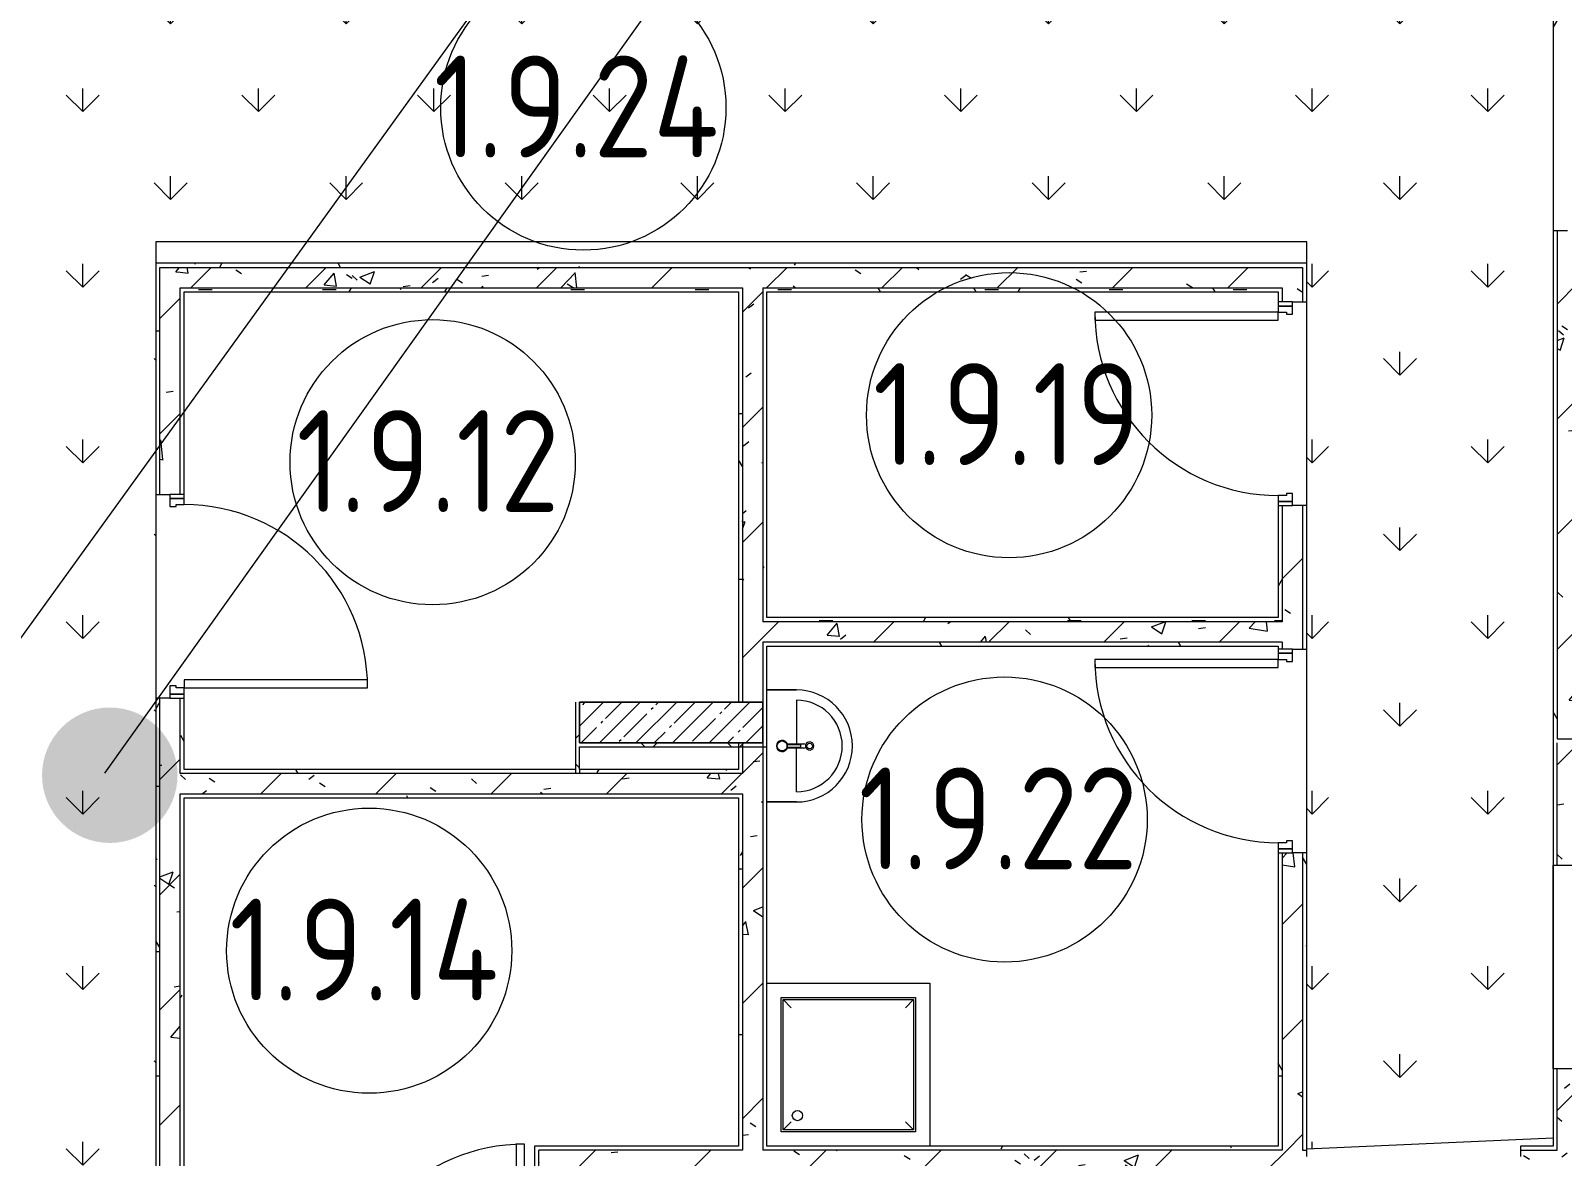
# Model space of a CAD drawing. Header units: millimetres. Extents: x -500089 to 1469082, y -290736 to 166440.
# Drawn here: x 1214459 to 1221979, y -66650 to -61123 of the extents above; entities that cross this region are included whole.
import ezdxf

# ---------------------------------------------------------------- set-up
doc = ezdxf.new("R2010")
doc.units = ezdxf.units.MM
for name, color, linetype, lineweight in [('Двери', 7, 'Continuous', 0), ('Марки помещений', 7, 'Continuous', 0), ('Несущие колонны', 7, 'Continuous', 0), ('Сантехника', 7, 'Continuous', 0), ('Стены наружные', 7, 'Continuous', 0), ('Стены несущие', 7, 'Continuous', 0), ('Стены отделка', 7, 'Continuous', 0), ('Стены штриховка', 7, 'Continuous', 0), ('экспертиза ДУ', 1, 'Continuous', 0), ('экспертиза ДУ пояснения', 6, 'Continuous', 0), ('экспертиза условные обозначения', 1, 'Continuous', 0)]:
    doc.layers.add(name, color=color, linetype=linetype, lineweight=lineweight)
doc.styles.add('GOST Common_1', font='', dxfattribs={"width": 0.9, "height": 700})
doc.styles.get('GOST Common_1').set_extended_font_data('GOST Common')
pattern_1 = [(0, (1111853.59, -73570.49), (812.8, 203.2), [67.056, -542.544, 67.056, -542.544, -3251.2]), (0, (1111853.59, -73570.49), (812.8, 203.2), [-1219.2, 67.056, -1152.144, 67.056, -542.544, -1422.4]), (0, (1111853.59, -73570.49), (812.8, 203.2), [-3048, 67.056, -339.344, 67.056, -948.944]), (120, (1112158.39, -73468.89), (-582.37636, 602.30545), [67.056, -542.544, 67.056, -542.544, -3251.2]), (120, (1112158.39, -73468.89), (-582.37636, 602.30545), [-1219.2, 67.056, -1152.144, 67.056, -542.544, -1422.4]), (120, (1112158.39, -73468.89), (-582.37636, 602.30545), [-3048, 67.056, -339.344, 67.056, -948.944]), (240, (1112259.99, -73062.49), (-230.42364, -805.50545), [67.056, -542.544, 67.056, -542.544, -3251.2]), (240, (1112259.99, -73062.49), (-230.42364, -805.50545), [-1219.2, 67.056, -1152.144, 67.056, -542.544, -1422.4]), (240, (1112259.99, -73062.49), (-230.42364, -805.50545), [-3048, 67.056, -339.344, 67.056, -948.944])]
pattern_2 = [(45, (1111853.6, -73570.5), (-282.8427, 282.8427), [])]
pattern_3 = [(50, (1111853.6, -73570.5), (728.7365, -63.7558), [76.2, -838.2]), (355, (1111853.6, -73570.5), (-140.9716, 764.2276), [60.96, -670.56]), (100.451, (1111914.3, -73575.8), (587.77, 700.4668), [64.76, -712.36]), (46.184, (1111853.6, -73367.3), (1084.316, -168.171), [114.3, -1257.3]), (96.636, (1111943.9, -73381.3), (949.61, 989.71), [97.14, -1068.54]), (351.184, (1111853.6, -73367.3), (949.62, 989.701), [91.44, -1005.84]), (21, (1111955.2, -73418.1), (606.458, -409.0606), [76.2, -838.2]), (326, (1111955.2, -73418.1), (247.2083, 736.753), [60.96, -670.56]), (71.451, (1112005.7, -73452.2), (853.6683, 327.6855), [64.76, -712.36]), (37.5, (1111853.59, -73570.5), (12.3547, 338.2201), [33.528, -628.904, 33.528, -647.192, -673.1]), (37.5, (1111853.59, -73570.5), (12.3547, 338.2201), [-1343.152, 33.528, -639.572]), (7.5, (1111853.6, -73570.5), (267.2789, 400.7221), [33.528, -354.584, 33.528, -613.664, -256.54]), (7.5, (1111853.6, -73570.5), (267.2789, 400.7221), [-1035.304, 33.528, -223.012]), (327.5, (1111627.02, -73570.5), (542.3633, -22.91534), [33.528, -220.472, 33.528, -758.952, -1051.56]), (327.5, (1111627.02, -73570.5), (542.3633, -22.91534), [-1046.48, 33.528, -1018.032]), (317.5, (1111525.4, -73570.5), (592.517, 101.7071), [33.528, -296.672, 33.528, -492.76, -746.76]), (317.5, (1111525.4, -73570.5), (592.517, 101.7071), [-856.488, 33.528, -713.232])]
pattern_4 = [(45, (1111853.6, -73570.5), (-212.132, 212.132), []), (135, (1111853.6, -73570.5), (-212.132, -212.132), [])]

# ---------------------------------------------------------------- blocks, each defined once
blk = doc.blocks.new('ADSK_КолоннаЖБ_Прямоугольная - 200x900 мм-V328-З Этаж 01')
at = {"layer": 'Несущие колонны', "lineweight": 18}
for p, q in [((-450, 100), (450, 100)), ((-450, -100), (-450, 100)), ((450, 100), (450, -100)), ((450, -100), (-450, -100))]:
    blk.add_line(p, q, dxfattribs=at)
blk = doc.blocks.new('ASVP_ДверьДеревянная_1 полотно - Входная_внутр_ 900х2000h_полотно_ Г Л _850 в чистоте_-4213426-З Этаж 01')
at = {"layer": 'Двери', "lineweight": 18}
for p, q in [((450, 970), (410, 970)), ((410, 970), (410, 70)), ((450, 70), (450, 970)), ((-480, 70), (-500, 70)), ((-500, 70), (-500, 0)), ((-500, 0), (-480, 0)), ((-450, 70), (-480, 70)), ((-480, 70), (-480, 0)), ((-480, 0), (-480, 70)), ((-480, 0), (-440, 0)), ((-450, 30), (-450, 70)), ((-440, 30), (-450, 30)), ((-440, 0), (-440, 30)), ((410, 70), (450, 70)), ((450, 30), (440, 30)), ((440, 30), (440, 0)), ((440, 0), (480, 0)), ((480, 70), (450, 70)), ((450, 70), (450, 30)), ((480, 0), (480, 70)), ((500, 70), (480, 70)), ((480, 70), (480, 0)), ((480, 0), (500, 0)), ((500, 0), (500, 70))]:
    blk.add_line(p, q, dxfattribs=at)
at = {"layer": 'Двери'}
blk.add_arc((450, 70), 900, 90, 180, dxfattribs=at)
blk = doc.blocks.new('ASVP_2D_Раковина - Раковина 550х420-3413900-З Этаж 01')
at = {"layer": 'Сантехника'}
for p, q in [((-119.1, 170.6), (-119.1, 251.9)), ((-115.1, 236), (-115.1, 169.6)), ((-103.1, 236), (-115.1, 236)), ((-103.1, 169.6), (-103.1, 236)), ((-99.1, 251.9), (-99.1, 170.6)), ((-384.1, 215), (-384.1, 70)), ((-384.1, 70), (-384.1, 215)), ((-334.1, 215), (-119.1, 215)), ((115.9, 215), (-99.1, 215)), ((165.9, 70), (165.9, 215)), ((165.9, 215), (165.9, 70))]:
    blk.add_line(p, q, dxfattribs=at)
for centre, radius in [((-109.1, 280), 13.3), ((-109.1, 145), 24.5)]:
    blk.add_circle(centre, radius, dxfattribs=at)
for centre, radius, start, end in [((-109.1, 215), 275, 360, 180), ((-109.1, 215), 275, 360, 180), ((-109.1, 215), 225, 0, 180), ((-109.1, 280), 20, 284.14377, 255.85623), ((-109.1, 251.9), 10, 0, 180), ((-109.1, 145), 27.5, 102.60426, 77.39774), ((-109.1, 145), 25.3, 76.29328, 103.7089)]:
    blk.add_arc(centre, radius, start, end, dxfattribs=at)
blk = doc.blocks.new('ASVP_2D_Душевой поддон_Трап - Душевой поддон 800х800-2509739-З Этаж 01')
at = {"layer": 'Сантехника'}
for p, q in [((0, 800), (800, 800)), ((800, 800), (800, 0)), ((70, 730), (730, 730)), ((70, 70), (70, 730)), ((120, 680), (80, 720)), ((80, 720), (720, 720)), ((80, 80), (80, 720)), ((720, 720), (680, 680)), ((720, 720), (720, 80)), ((730, 730), (730, 70)), ((120, 120), (80, 80)), ((720, 80), (80, 80)), ((680, 120), (720, 80)), ((730, 70), (70, 70))]:
    blk.add_line(p, q, dxfattribs=at)
blk.add_circle((150, 150), 25, dxfattribs=at)
blk = doc.blocks.new('ASVP_Марка_Помещение_ОдноЗначение - Номер-684784-З Этаж 01')
at = {"layer": 'Марки помещений'}
blk.add_circle((0, 0), 3.5, dxfattribs=at)

msp = doc.modelspace()

# ---------------------------------------------------------------- hatches: boundary and pattern name
at = {"layer": 'Несущие колонны'}
h = msp.add_hatch(dxfattribs=at)
h.set_pattern_fill('FP_35', color=256, style=0, pattern_type=2)
h.set_pattern_definition([(45, (1111853.59, -73570.49), (-89.80256, 89.80256), []), (45, (1111943.39, -73570.49), (-89.80256, 89.80256), [158.75, -31.75, 13.411, -18.339])])
h.paths.add_polyline_path([(1217933.586, -64620.488), (1218053.586, -64620.488), (1218053.586, -64420.488), (1217153.586, -64420.488), (1217153.586, -64620.488)], flags=0)
at = {"layer": 'Стены штриховка'}
h = msp.add_hatch(dxfattribs=at)
h.set_pattern_fill('FP_174', color=256, style=0, pattern_type=2)
h.set_pattern_definition(pattern_1)
h.paths.add_polyline_path([(1221953.586, -64600.488), (1221953.586, -62105.488), (1221933.586, -62105.488), (1221933.586, -64600.488), (1221952.549, -64600.488)], flags=0)
h.paths.add_polyline_path([(1221953.586, -61105.488), (1221953.586, -61035.488), (1221933.586, -61035.488), (1221933.586, -61105.488)], flags=0)
h.paths.add_polyline_path([(1221953.586, -60935.488), (1221953.586, -59895.488), (1221933.586, -59895.488), (1221933.586, -60935.488)], flags=0)
h.paths.add_polyline_path([(1221933.586, -59795.488), (1221953.586, -59795.488), (1221953.586, -59545.488), (1221933.586, -59545.488), (1221933.586, -59775.488)], flags=0)
h.paths.add_polyline_path([(1221947.175, -59445.488), (1221953.586, -59445.488), (1221953.586, -58030.488), (1221933.586, -58030.488), (1221933.586, -59445.488)], flags=0)
h = msp.add_hatch(dxfattribs=at)
h.set_pattern_fill('FP_201', color=256, style=0, pattern_type=2)
h.set_pattern_definition(pattern_2)
h.paths.add_polyline_path([(1222053.586, -64600.488), (1222053.586, -62105.488), (1221953.586, -62105.488), (1221953.586, -64600.488), (1221971.186, -64600.488)], flags=0)
h.paths.add_polyline_path([(1222053.586, -61105.488), (1222053.586, -58030.488), (1221953.586, -58030.488), (1221953.586, -61105.488), (1222016.58, -61105.488)], flags=0)
h = msp.add_hatch(dxfattribs=at)
h.set_pattern_fill('FP_31', color=256, style=0, pattern_type=2)
h.set_pattern_definition(pattern_3)
h.paths.add_polyline_path([(1222053.586, -64600.488), (1222053.586, -62105.488), (1221953.586, -62105.488), (1221953.586, -64600.488), (1221971.186, -64600.488)], flags=0)
h.paths.add_polyline_path([(1222053.586, -61105.488), (1222053.586, -58030.488), (1221953.586, -58030.488), (1221953.586, -61105.488), (1222016.58, -61105.488)], flags=0)
h = msp.add_hatch(dxfattribs=at)
h.set_pattern_fill('FP_174', color=256, style=0, pattern_type=2)
h.set_pattern_definition(pattern_1)
h.paths.add_polyline_path([(1215073.585, -67630.488), (1215093.585, -67630.488), (1215093.585, -64400.488), (1215073.585, -64400.488), (1215073.585, -67610.488)], flags=0)
h.paths.add_polyline_path([(1215093.585, -63400.488), (1215093.585, -62265.488), (1215073.585, -62265.488), (1215073.585, -63400.488)], flags=0)
h = msp.add_hatch(dxfattribs=at)
h.set_pattern_fill('FP_174', color=256, style=0, pattern_type=2)
h.set_pattern_definition(pattern_1)
h.paths.add_polyline_path([(1220723.586, -62285.488), (1220723.586, -62265.488), (1215093.585, -62265.488), (1215093.585, -62285.488), (1220703.586, -62285.488)], flags=0)
h = msp.add_hatch(dxfattribs=at)
h.set_pattern_fill('FP_201', color=256, style=0, pattern_type=2)
h.set_pattern_definition(pattern_2)
h.paths.add_polyline_path([(1215192.822, -67610.488), (1215193.585, -67610.488), (1215193.585, -64400.488), (1215093.585, -64400.488), (1215093.585, -67610.488)], flags=0)
h.paths.add_polyline_path([(1215093.585, -63400.488), (1215193.585, -63400.488), (1215193.585, -62285.488), (1215093.585, -62285.488), (1215093.585, -63054.816)], flags=0)
h = msp.add_hatch(dxfattribs=at)
h.set_pattern_fill('FP_31', color=256, style=0, pattern_type=2)
h.set_pattern_definition(pattern_3)
h.paths.add_polyline_path([(1215192.822, -67610.488), (1215193.585, -67610.488), (1215193.585, -64400.488), (1215093.585, -64400.488), (1215093.585, -67610.488)], flags=0)
h.paths.add_polyline_path([(1215093.585, -63400.488), (1215193.585, -63400.488), (1215193.585, -62285.488), (1215093.585, -62285.488), (1215093.585, -63054.816)], flags=0)
h = msp.add_hatch(dxfattribs=at)
h.set_pattern_fill('FP_201', color=256, style=0, pattern_type=2)
h.set_pattern_definition(pattern_2)
h.paths.add_polyline_path([(1216288.879, -62385.488), (1220703.586, -62384.697), (1220703.586, -62285.488), (1215193.585, -62285.488), (1215193.585, -62385.488), (1215581.43, -62385.488)], flags=0)
h = msp.add_hatch(dxfattribs=at)
h.set_pattern_fill('FP_31', color=256, style=0, pattern_type=2)
h.set_pattern_definition(pattern_3)
h.paths.add_polyline_path([(1216288.879, -62385.488), (1220703.586, -62384.697), (1220703.586, -62285.488), (1215193.585, -62285.488), (1215193.585, -62385.488), (1215581.43, -62385.488)], flags=0)
h = msp.add_hatch(dxfattribs=at)
h.set_pattern_fill('FP_174', color=256, style=0, pattern_type=2)
h.set_pattern_definition(pattern_1)
h.paths.add_polyline_path([(1220723.586, -66600.488), (1220723.586, -65160.488), (1220703.586, -65160.488), (1220703.586, -66600.488)], flags=0)
h.paths.add_polyline_path([(1220723.586, -64160.488), (1220723.586, -63455.488), (1220703.586, -63455.488), (1220703.586, -64160.488)], flags=0)
h.paths.add_polyline_path([(1220723.586, -62455.488), (1220723.586, -62285.488), (1220703.586, -62285.488), (1220703.586, -62455.488)], flags=0)
h = msp.add_hatch(dxfattribs=at)
h.set_pattern_fill('FP_174', color=256, style=0, pattern_type=2)
h.set_pattern_definition(pattern_1)
h.paths.add_polyline_path([(1215213.585, -67510.488), (1215213.585, -64870.488), (1215193.585, -64870.488), (1215193.585, -67510.488)], flags=0)
h.paths.add_polyline_path([(1215213.585, -64770.488), (1215213.585, -64400.488), (1215193.585, -64400.488), (1215193.585, -64770.488)], flags=0)
h.paths.add_polyline_path([(1215213.585, -63400.488), (1215213.585, -62385.488), (1215193.585, -62385.488), (1215193.585, -63400.488)], flags=0)
h = msp.add_hatch(dxfattribs=at)
h.set_pattern_fill('FP_174', color=256, style=0, pattern_type=2)
h.set_pattern_definition(pattern_1)
h.paths.add_polyline_path([(1217933.586, -62405.488), (1217953.586, -62405.488), (1217952.351, -62385.488), (1215213.585, -62385.488), (1215213.585, -62405.488), (1216842.38, -62405.488)], flags=0)
h.paths.add_polyline_path([(1220583.586, -62405.488), (1220603.586, -62405.488), (1220603.586, -62385.488), (1218053.586, -62385.488), (1218053.586, -62405.488), (1219066.31, -62405.488)], flags=0)
h = msp.add_hatch(dxfattribs=at)
h.set_pattern_fill('FP_174', color=256, style=0, pattern_type=2)
h.set_pattern_definition(pattern_1)
h.paths.add_polyline_path([(1217953.586, -66600.488), (1217953.586, -64870.488), (1217933.586, -64870.488), (1217933.586, -66600.488)], flags=0)
h.paths.add_polyline_path([(1217933.586, -64770.488), (1217953.586, -64770.488), (1217953.586, -64640.488), (1217933.586, -64640.488), (1217933.586, -64750.488)], flags=0)
h.paths.add_polyline_path([(1217933.586, -64420.488), (1217953.586, -64420.488), (1217953.586, -62405.488), (1217933.586, -62405.488), (1217933.586, -64201.68)], flags=0)
h = msp.add_hatch(dxfattribs=at)
h.set_pattern_fill('FP_201', color=256, style=0, pattern_type=2)
h.set_pattern_definition(pattern_2)
h.paths.add_polyline_path([(1217953.586, -66620.488), (1218053.586, -66620.488), (1218053.586, -64620.488), (1218040.252, -64640.488), (1217953.586, -64640.488), (1217953.586, -66600.488)], flags=0)
h.paths.add_polyline_path([(1218053.586, -64420.488), (1218053.586, -62385.488), (1217953.586, -62385.488), (1217954.336, -64420.488)], flags=0)
h = msp.add_hatch(dxfattribs=at)
h.set_pattern_fill('FP_31', color=256, style=0, pattern_type=2)
h.set_pattern_definition(pattern_3)
h.paths.add_polyline_path([(1217953.586, -66620.488), (1218053.586, -66620.488), (1218053.586, -64620.488), (1218040.252, -64640.488), (1217953.586, -64640.488), (1217953.586, -66600.488)], flags=0)
h.paths.add_polyline_path([(1218053.586, -64420.488), (1218053.586, -62385.488), (1217953.586, -62385.488), (1217954.336, -64420.488)], flags=0)
h = msp.add_hatch(dxfattribs=at)
h.set_pattern_fill('FP_174', color=256, style=0, pattern_type=2)
h.set_pattern_definition(pattern_1)
h.paths.add_polyline_path([(1218073.586, -66600.488), (1218073.586, -64125.488), (1218053.586, -64125.488), (1218053.586, -66600.488)], flags=0)
h.paths.add_polyline_path([(1218053.586, -64025.488), (1218073.586, -64025.488), (1218073.586, -62405.488), (1218053.586, -62405.488), (1218053.586, -64005.488)], flags=0)
h = msp.add_hatch(dxfattribs=at)
h.set_pattern_fill('FP_174', color=256, style=0, pattern_type=2)
h.set_pattern_definition(pattern_1)
h.paths.add_polyline_path([(1220583.586, -66600.488), (1220603.586, -66600.488), (1220603.586, -65160.488), (1220583.586, -65160.488), (1220583.586, -65640.425)], flags=0)
h.paths.add_polyline_path([(1220603.586, -64160.488), (1220603.586, -64125.488), (1220583.586, -64125.488), (1220583.586, -64160.488)], flags=0)
h.paths.add_polyline_path([(1220603.586, -64025.488), (1220603.586, -63455.488), (1220583.586, -63455.488), (1220583.586, -64025.488)], flags=0)
h.paths.add_polyline_path([(1220583.586, -62455.488), (1220603.586, -62455.488), (1220603.586, -62405.488), (1220583.586, -62405.488)], flags=0)
h = msp.add_hatch(dxfattribs=at)
h.set_pattern_fill('FP_201', color=256, style=0, pattern_type=2)
h.set_pattern_definition(pattern_2)
h.paths.add_polyline_path([(1220603.586, -66620.488), (1220703.586, -66620.488), (1220703.586, -65160.488), (1220603.586, -65160.488), (1220603.586, -66600.488)], flags=0)
h.paths.add_polyline_path([(1220703.586, -64160.488), (1220703.586, -63455.488), (1220603.586, -63455.488), (1220603.586, -64160.488), (1220653.586, -64160.488)], flags=0)
h.paths.add_polyline_path([(1220653.586, -62455.488), (1220703.586, -62455.488), (1220703.586, -62385.488), (1220603.586, -62385.488), (1220603.586, -62455.488)], flags=0)
h = msp.add_hatch(dxfattribs=at)
h.set_pattern_fill('FP_31', color=256, style=0, pattern_type=2)
h.set_pattern_definition(pattern_3)
h.paths.add_polyline_path([(1220603.586, -66620.488), (1220703.586, -66620.488), (1220703.586, -65160.488), (1220603.586, -65160.488), (1220603.586, -66600.488)], flags=0)
h.paths.add_polyline_path([(1220703.586, -64160.488), (1220703.586, -63455.488), (1220603.586, -63455.488), (1220603.586, -64160.488), (1220653.586, -64160.488)], flags=0)
h.paths.add_polyline_path([(1220653.586, -62455.488), (1220703.586, -62455.488), (1220703.586, -62385.488), (1220603.586, -62385.488), (1220603.586, -62455.488)], flags=0)
h = msp.add_hatch(dxfattribs=at)
h.set_pattern_fill('FP_201', color=256, style=0, pattern_type=2)
h.set_pattern_definition(pattern_2)
h.paths.add_polyline_path([(1219066.31, -64125.488), (1220603.586, -64125.488), (1220603.586, -64025.488), (1218053.586, -64025.488), (1218053.586, -64125.488), (1218073.586, -64125.488)], flags=0)
h = msp.add_hatch(dxfattribs=at)
h.set_pattern_fill('FP_31', color=256, style=0, pattern_type=2)
h.set_pattern_definition(pattern_3)
h.paths.add_polyline_path([(1219066.31, -64125.488), (1220603.586, -64125.488), (1220603.586, -64025.488), (1218053.586, -64025.488), (1218053.586, -64125.488), (1218073.586, -64125.488)], flags=0)
h = msp.add_hatch(dxfattribs=at)
h.set_pattern_fill('FP_174', color=256, style=0, pattern_type=2)
h.set_pattern_definition(pattern_1)
h.paths.add_polyline_path([(1219066.31, -64025.488), (1220583.586, -64025.488), (1220583.586, -64005.488), (1218073.586, -64005.488), (1218073.586, -64025.488)], flags=0)
h = msp.add_hatch(dxfattribs=at)
h.set_pattern_fill('FP_174', color=256, style=0, pattern_type=2)
h.set_pattern_definition(pattern_1)
h.paths.add_polyline_path([(1219066.31, -64145.488), (1220583.586, -64145.488), (1220583.586, -64125.488), (1218073.586, -64125.488), (1218073.586, -64145.488)], flags=0)
h = msp.add_hatch(dxfattribs=at)
h.set_pattern_fill('FP_202', color=256, style=0, pattern_type=2)
h.set_pattern_definition(pattern_4)
h.paths.add_polyline_path([(1217133.586, -64770.488), (1217153.586, -64770.488), (1217153.586, -64420.488), (1217133.586, -64420.488), (1217133.586, -64767.924)], flags=0)
h = msp.add_hatch(dxfattribs=at)
h.set_pattern_fill('FP_202', color=256, style=0, pattern_type=2)
h.set_pattern_definition(pattern_4)
h.paths.add_polyline_path([(1217954.336, -64640.488), (1218040.252, -64640.488), (1218053.586, -64620.488), (1217153.586, -64620.488), (1217153.586, -64640.488), (1217953.586, -64640.488)], flags=0)
h = msp.add_hatch(dxfattribs=at)
h.set_pattern_fill('FP_174', color=256, style=0, pattern_type=2)
h.set_pattern_definition(pattern_1)
h.paths.add_polyline_path([(1221953.586, -73750.488), (1221953.586, -71630.488), (1221933.586, -71630.488), (1221933.586, -73750.488), (1221944.657, -73750.488)], flags=0)
h.paths.add_polyline_path([(1221933.586, -71530.488), (1221953.586, -71530.488), (1221953.586, -69295.488), (1221933.586, -69295.488), (1221933.586, -71510.488)], flags=0)
h.paths.add_polyline_path([(1221953.586, -69195.488), (1221953.586, -69095.488), (1221933.586, -69175.488), (1221933.586, -69195.488)], flags=0)
h.paths.add_polyline_path([(1221933.586, -69095.488), (1221953.586, -69095.488), (1221953.586, -68570.488), (1221933.586, -68570.488)], flags=0)
h.paths.add_polyline_path([(1221953.586, -66820.488), (1221953.586, -66720.488), (1221933.586, -66720.488), (1221951.086, -66807.988)], flags=0)
h.paths.add_polyline_path([(1221933.586, -67420.488), (1221953.586, -67420.488), (1221953.586, -66820.488), (1221933.586, -66820.488), (1221933.586, -67079.17)], flags=0)
h.paths.add_polyline_path([(1221953.586, -66620.488), (1221953.586, -66220.488), (1221933.586, -66220.488), (1221933.586, -66620.488)], flags=0)
h.paths.add_polyline_path([(1221953.586, -65220.488), (1221952.549, -64600.488), (1221933.586, -64600.488), (1221933.586, -65220.488)], flags=0)
h = msp.add_hatch(dxfattribs=at)
h.set_pattern_fill('FP_201', color=256, style=0, pattern_type=2)
h.set_pattern_definition(pattern_2)
h.paths.add_polyline_path([(1222153.586, -73770.488), (1222153.586, -68570.488), (1221953.586, -68570.488), (1221953.586, -73770.488), (1222153.007, -73770.488)], flags=0)
h.paths.add_polyline_path([(1222063.586, -67420.488), (1222153.586, -67420.488), (1222153.586, -66220.488), (1221953.586, -66220.488), (1221953.586, -67420.488), (1222037.385, -67420.488)], flags=0)
h.paths.add_polyline_path([(1221953.586, -65220.488), (1222153.586, -65220.488), (1222153.586, -64620.488), (1221953.586, -64620.488), (1221953.586, -65028.749)], flags=0)
h = msp.add_hatch(dxfattribs=at)
h.set_pattern_fill('FP_31', color=256, style=0, pattern_type=2)
h.set_pattern_definition(pattern_3)
h.paths.add_polyline_path([(1222153.586, -73770.488), (1222153.586, -68570.488), (1221953.586, -68570.488), (1221953.586, -73770.488), (1222153.007, -73770.488)], flags=0)
h.paths.add_polyline_path([(1222063.586, -67420.488), (1222153.586, -67420.488), (1222153.586, -66220.488), (1221953.586, -66220.488), (1221953.586, -67420.488), (1222037.385, -67420.488)], flags=0)
h.paths.add_polyline_path([(1221953.586, -65220.488), (1222153.586, -65220.488), (1222153.586, -64620.488), (1221953.586, -64620.488), (1221953.586, -65028.749)], flags=0)
h = msp.add_hatch(dxfattribs=at)
h.set_pattern_fill('FP_201', color=256, style=0, pattern_type=2)
h.set_pattern_definition(pattern_2)
h.paths.add_polyline_path([(1217933.586, -64870.488), (1217953.586, -64870.488), (1217953.586, -64770.488), (1215193.585, -64770.488), (1215193.585, -64870.488), (1216842.38, -64870.488)], flags=0)
h = msp.add_hatch(dxfattribs=at)
h.set_pattern_fill('FP_31', color=256, style=0, pattern_type=2)
h.set_pattern_definition(pattern_3)
h.paths.add_polyline_path([(1217933.586, -64870.488), (1217953.586, -64870.488), (1217953.586, -64770.488), (1215193.585, -64770.488), (1215193.585, -64870.488), (1216842.38, -64870.488)], flags=0)
h = msp.add_hatch(dxfattribs=at)
h.set_pattern_fill('FP_174', color=256, style=0, pattern_type=2)
h.set_pattern_definition(pattern_1)
h.paths.add_polyline_path([(1217133.586, -64770.488), (1217133.586, -64750.488), (1215213.585, -64750.488), (1215213.585, -64770.488), (1216842.38, -64770.488)], flags=0)
h.paths.add_polyline_path([(1217933.586, -64770.488), (1217933.586, -64750.488), (1217153.586, -64750.488), (1217153.586, -64770.488)], flags=0)
h = msp.add_hatch(dxfattribs=at)
h.set_pattern_fill('FP_174', color=256, style=0, pattern_type=2)
h.set_pattern_definition(pattern_1)
h.paths.add_polyline_path([(1217933.586, -64890.488), (1217933.586, -64870.488), (1215213.585, -64870.488), (1215213.585, -64890.488), (1217153.586, -64890.488)], flags=0)
h = msp.add_hatch(dxfattribs=at)
h.set_pattern_fill('FP_174', color=256, style=0, pattern_type=2)
h.set_pattern_definition(pattern_1)
h.paths.add_polyline_path([(1216944.495, -69315.488), (1216953.586, -69315.488), (1216953.586, -67610.488), (1216933.586, -67610.488), (1216933.586, -69315.488)], flags=0)
h.paths.add_polyline_path([(1216953.586, -67510.488), (1216953.586, -66600.488), (1216933.586, -66600.488), (1216933.586, -67510.488)], flags=0)
h = msp.add_hatch(dxfattribs=at)
h.set_pattern_fill('FP_174', color=256, style=0, pattern_type=2)
h.set_pattern_definition(pattern_1)
h.paths.add_polyline_path([(1219703.586, -66620.488), (1219703.586, -66600.488), (1218053.586, -66600.488), (1218053.586, -66620.488), (1219603.586, -66620.488)], flags=0)
h.paths.add_polyline_path([(1217053.586, -66620.488), (1217953.586, -66620.488), (1217953.586, -66600.488), (1216953.586, -66600.488), (1216953.586, -66620.488)], flags=0)
h = msp.add_hatch(dxfattribs=at)
h.set_pattern_fill('FP_174', color=256, style=0, pattern_type=2)
h.set_pattern_definition(pattern_1)
h.paths.add_polyline_path([(1220723.586, -66620.488), (1220723.586, -66600.488), (1220703.586, -66600.488), (1220703.586, -66620.488)], flags=0)
h.paths.add_polyline_path([(1220583.586, -66620.488), (1220603.586, -66620.488), (1220603.586, -66600.488), (1219723.586, -66600.488), (1219723.586, -66620.488), (1220178.284, -66620.488)], flags=0)
h.paths.add_polyline_path([(1221773.586, -66620.488), (1221933.586, -66620.488), (1221933.586, -66600.488), (1221773.586, -66600.488)], flags=0)
h = msp.add_hatch(dxfattribs=at)
h.set_pattern_fill('FP_201', color=256, style=0, pattern_type=2)
h.set_pattern_definition(pattern_2)
h.paths.add_polyline_path([(1217051.701, -69295.488), (1217053.586, -69295.488), (1217053.586, -66620.488), (1216953.586, -66620.488), (1216953.586, -69295.488)], flags=0)
h = msp.add_hatch(dxfattribs=at)
h.set_pattern_fill('FP_31', color=256, style=0, pattern_type=2)
h.set_pattern_definition(pattern_3)
h.paths.add_polyline_path([(1217051.701, -69295.488), (1217053.586, -69295.488), (1217053.586, -66620.488), (1216953.586, -66620.488), (1216953.586, -69295.488)], flags=0)
h = msp.add_hatch(dxfattribs=at)
h.set_pattern_fill('FP_201', color=256, style=0, pattern_type=2)
h.set_pattern_definition(pattern_2)
h.paths.add_polyline_path([(1219066.31, -66720.488), (1219603.586, -66720.488), (1219603.586, -66620.488), (1217053.586, -66620.488), (1217053.586, -66720.488), (1217073.586, -66720.488)], flags=0)
h = msp.add_hatch(dxfattribs=at)
h.set_pattern_fill('FP_31', color=256, style=0, pattern_type=2)
h.set_pattern_definition(pattern_3)
h.paths.add_polyline_path([(1219066.31, -66720.488), (1219603.586, -66720.488), (1219603.586, -66620.488), (1217053.586, -66620.488), (1217053.586, -66720.488), (1217073.586, -66720.488)], flags=0)
h = msp.add_hatch(dxfattribs=at)
h.set_pattern_fill('FP_201', color=256, style=0, pattern_type=2)
h.set_pattern_definition(pattern_2)
h.paths.add_polyline_path([(1219703.586, -69195.488), (1219703.586, -66620.488), (1219603.586, -66620.488), (1219603.586, -69195.488)], flags=0)
h = msp.add_hatch(dxfattribs=at)
h.set_pattern_fill('FP_31', color=256, style=0, pattern_type=2)
h.set_pattern_definition(pattern_3)
h.paths.add_polyline_path([(1219703.586, -69195.488), (1219703.586, -66620.488), (1219603.586, -66620.488), (1219603.586, -69195.488)], flags=0)
h = msp.add_hatch(dxfattribs=at)
h.set_pattern_fill('FP_201', color=256, style=0, pattern_type=2)
h.set_pattern_definition(pattern_2)
h.paths.add_polyline_path([(1220178.284, -66720.488), (1220723.586, -66720.488), (1220723.586, -66620.488), (1219703.586, -66620.953), (1219703.586, -66720.488), (1219723.586, -66720.488)], flags=0)
h.paths.add_polyline_path([(1221933.586, -66720.488), (1221953.586, -66720.488), (1221953.586, -66620.488), (1221773.586, -66620.488), (1221773.586, -66720.488)], flags=0)
h = msp.add_hatch(dxfattribs=at)
h.set_pattern_fill('FP_31', color=256, style=0, pattern_type=2)
h.set_pattern_definition(pattern_3)
h.paths.add_polyline_path([(1220178.284, -66720.488), (1220723.586, -66720.488), (1220723.586, -66620.488), (1219703.586, -66620.953), (1219703.586, -66720.488), (1219723.586, -66720.488)], flags=0)
h.paths.add_polyline_path([(1221933.586, -66720.488), (1221953.586, -66720.488), (1221953.586, -66620.488), (1221773.586, -66620.488), (1221773.586, -66720.488)], flags=0)
at = {"layer": 'экспертиза ДУ', "lineweight": 0}
h = msp.add_hatch(color=30, dxfattribs=at)
edge = h.paths.add_edge_path()
edge.add_arc((1214848.057, -64779.134), 332.544, 0, 360)
at = {"layer": 'экспертиза условные обозначения'}
h = msp.add_hatch(dxfattribs=at)
h.set_pattern_fill('GRASS', color=3, scale=24)
h.set_pattern_definition([(90, (1077209.23, -303341.8), (-431.0523, 431.0523), [114.3, -747.8046]), (45, (1077209.2, -303341.8), (-431.0523, 431.0523), [114.3, -495.3]), (135, (1077209.2, -303341.8), (-431.0523, -431.0523), [114.3, -495.3])])
h.paths.add_polyline_path([(1208243.586, -68840.488), (1208243.586, -67630.488), (1213863.585, -67630.488), (1213863.585, -60950.488), (1221933.586, -60950.488), (1221933.586, -66560.488), (1220723.586, -66614.523), (1220723.586, -62160.488), (1215073.585, -62160.488), (1215073.585, -67630.488), (1216983.586, -67630.488), (1216983.586, -69315.488), (1220833.586, -69315.488), (1220833.586, -70525.488), (1215723.586, -70525.488), (1215723.586, -68840.488)])

# ---------------------------------------------------------------- linework, layer by layer
at = {"layer": 'Несущие колонны'}
for p, q in [((1217933.586, -64420.488), (1217153.586, -64420.488)), ((1217153.586, -64420.488), (1217153.586, -64620.488)), ((1217953.586, -64420.488), (1217933.586, -64420.488)), ((1218053.586, -64420.488), (1217953.586, -64420.488)), ((1218053.586, -64620.488), (1218053.586, -64420.488)), ((1217153.586, -64620.488), (1217933.586, -64620.488)), ((1217933.586, -64620.488), (1217953.586, -64620.488)), ((1217953.586, -64620.488), (1218053.586, -64620.488))]:
    msp.add_line(p, q, dxfattribs=at)
at = {"layer": 'Стены наружные'}
msp.add_line((1221933.586, -66220.488), (1221933.586, -65220.488), dxfattribs=at)
at = {"layer": 'Стены несущие'}
for p, q in [((1222003.586, -62105.488), (1221953.586, -62105.488)), ((1221953.586, -62105.488), (1221953.586, -64600.488)), ((1215093.585, -63400.488), (1215093.585, -62285.488)), ((1215093.585, -62285.488), (1220703.586, -62285.488)), ((1220703.586, -62285.488), (1220703.586, -62455.488)), ((1215193.585, -63400.488), (1215193.585, -62385.488)), ((1215193.585, -62385.488), (1217953.586, -62385.488)), ((1217953.586, -62385.488), (1217953.586, -64420.488)), ((1218053.586, -62385.488), (1218053.586, -64025.488)), ((1218053.586, -62385.488), (1220603.586, -62385.488)), ((1220603.586, -62385.488), (1220603.586, -62455.488)), ((1220653.586, -62455.488), (1220703.586, -62455.488)), ((1215093.585, -63400.488), (1215143.585, -63400.488)), ((1220603.586, -63455.488), (1220603.586, -64025.488)), ((1220703.586, -63455.488), (1220653.586, -63455.488)), ((1220703.586, -63455.488), (1220703.586, -64160.488)), ((1220603.586, -64025.488), (1218053.586, -64025.488)), ((1218053.586, -64125.488), (1218053.586, -64420.488)), ((1220603.586, -64125.488), (1218053.586, -64125.488)), ((1220603.586, -64125.488), (1220603.586, -64160.488)), ((1220653.586, -64160.488), (1220703.586, -64160.488)), ((1215143.585, -64400.488), (1215093.585, -64400.488)), ((1215093.585, -67610.488), (1215093.585, -64400.488)), ((1215193.585, -64770.488), (1215193.585, -64400.488)), ((1217953.586, -64620.488), (1217953.586, -64770.488)), ((1218053.586, -64620.488), (1218053.586, -66620.488)), ((1221953.586, -64600.488), (1222053.586, -64600.488)), ((1221953.586, -65220.488), (1221953.586, -64620.488)), ((1217953.586, -64770.488), (1215193.585, -64770.488)), ((1215193.585, -67510.488), (1215193.585, -64870.488)), ((1215193.585, -64870.488), (1217953.586, -64870.488)), ((1217953.586, -64870.488), (1217953.586, -66620.488)), ((1220603.586, -65160.488), (1220603.586, -66620.488)), ((1220703.586, -65160.488), (1220653.586, -65160.488)), ((1220703.586, -65160.488), (1220703.586, -66620.488)), ((1221953.586, -65220.488), (1222093.586, -65220.488)), ((1222093.586, -66220.488), (1221953.586, -66220.488)), ((1221953.586, -66620.488), (1221953.586, -66220.488)), ((1216953.586, -67510.488), (1216953.586, -66620.488)), ((1217953.586, -66620.488), (1216953.586, -66620.488)), ((1220603.586, -66620.488), (1218053.586, -66620.488)), ((1220703.586, -66620.488), (1220723.586, -66620.488)), ((1220723.586, -66650.488), (1220723.586, -66620.488)), ((1221773.586, -66620.488), (1221773.586, -66650.488)), ((1221773.586, -66620.488), (1221953.586, -66620.488))]:
    msp.add_line(p, q, dxfattribs=at)
at = {"layer": 'Стены отделка'}
for p, q in [((1221953.586, -62105.488), (1221933.586, -62105.488)), ((1221933.586, -62105.488), (1221933.586, -64600.488)), ((1215073.585, -62265.488), (1215073.585, -63400.488)), ((1220723.586, -62265.488), (1215073.585, -62265.488)), ((1220723.586, -62455.488), (1220723.586, -62265.488)), ((1215213.585, -63400.488), (1215213.585, -62405.488)), ((1215213.585, -62405.488), (1217933.586, -62405.488)), ((1217933.586, -62405.488), (1217933.586, -64420.488)), ((1218073.586, -64005.488), (1218073.586, -62405.488)), ((1218073.586, -62405.488), (1220583.586, -62405.488)), ((1220583.586, -62405.488), (1220583.586, -62455.488)), ((1220703.586, -62455.488), (1220723.586, -62455.488)), ((1215073.585, -63400.488), (1215093.585, -63400.488)), ((1220583.586, -63455.488), (1220583.586, -64005.488)), ((1220723.586, -63455.488), (1220703.586, -63455.488)), ((1220723.586, -64160.488), (1220723.586, -63455.488)), ((1220583.586, -64005.488), (1218073.586, -64005.488)), ((1218073.586, -66600.488), (1218073.586, -64145.488)), ((1218073.586, -64145.488), (1220583.586, -64145.488)), ((1220583.586, -64145.488), (1220583.586, -64160.488)), ((1220703.586, -64160.488), (1220723.586, -64160.488)), ((1215073.585, -64400.488), (1215073.585, -67630.488)), ((1215093.585, -64400.488), (1215073.585, -64400.488)), ((1215213.585, -64750.488), (1215213.585, -64400.488)), ((1217133.586, -64420.488), (1217133.586, -64750.488)), ((1217153.586, -64620.488), (1217153.586, -64420.488)), ((1218053.586, -64620.488), (1217153.586, -64620.488)), ((1217153.586, -64640.488), (1218073.586, -64640.488)), ((1217153.586, -64750.488), (1217153.586, -64640.488)), ((1217933.586, -64620.488), (1217933.586, -64750.488)), ((1221933.586, -64600.488), (1221933.586, -65220.488)), ((1217133.586, -64750.488), (1215213.585, -64750.488)), ((1217933.586, -64750.488), (1217153.586, -64750.488)), ((1215213.585, -67490.488), (1215213.585, -64890.488)), ((1215213.585, -64890.488), (1217933.586, -64890.488)), ((1217933.586, -64890.488), (1217933.586, -66600.488)), ((1220583.586, -65160.488), (1220583.586, -66600.488)), ((1220723.586, -65160.488), (1220703.586, -65160.488)), ((1220723.586, -66620.488), (1220723.586, -65160.488)), ((1221933.586, -65220.488), (1221953.586, -65220.488)), ((1221933.586, -66220.488), (1221933.586, -66600.488)), ((1221953.586, -66220.488), (1221933.586, -66220.488)), ((1216933.586, -66600.488), (1216933.586, -67490.488)), ((1217933.586, -66600.488), (1216933.586, -66600.488)), ((1220583.586, -66600.488), (1218073.586, -66600.488)), ((1221933.586, -66600.488), (1221773.586, -66600.488)), ((1221773.586, -66600.488), (1221773.586, -66620.488))]:
    msp.add_line(p, q, dxfattribs=at)
at = {"layer": 'Стены штриховка'}
for p, q in [((1217933.586, -64420.488), (1218053.586, -64420.488)), ((1218053.586, -64420.488), (1218053.586, -64620.488)), ((1218053.586, -64620.488), (1217933.586, -64620.488)), ((1217133.586, -64750.488), (1217133.586, -64770.488)), ((1217153.586, -64750.488), (1217153.586, -64770.488))]:
    msp.add_line(p, q, dxfattribs=at)
at = {"layer": 'экспертиза ДУ пояснения'}
for p, q in [((1213897.789, -64817.236), (1283545.83, 31674.308)), ((1283545.83, 31674.308), (1214821.592, -64769.152))]:
    msp.add_line(p, q, dxfattribs=at)
at = {"layer": 'экспертиза условные обозначения', "color": 3}
msp.add_lwpolyline([(1208243.586, -68840.488), (1208243.586, -67630.488), (1213863.585, -67630.488), (1213863.585, -60950.488), (1221933.586, -60950.488), (1221933.586, -66560.488), (1220723.586, -66614.523), (1220723.586, -62160.488), (1215073.585, -62160.488), (1215073.585, -67630.488), (1216983.586, -67630.488), (1216983.586, -69315.488), (1220833.586, -69315.488), (1220833.586, -70525.488), (1215723.586, -70525.488), (1215723.586, -68840.488), (1208243.586, -68840.488)], dxfattribs=at)

# ---------------------------------------------------------------- block references
at = {"layer": 'Двери'}
for p, rotation in [((1220653.586, -62955.488), 90), ((1215143.585, -63900.488), 269.9999999999998), ((1220653.586, -64660.488), 90)]:
    msp.add_blockref('ASVP_ДверьДеревянная_1 полотно - Входная_внутр_ 900х2000h_полотно_ Г Л _850 в чистоте_-4213426-З Этаж 01', p, dxfattribs=dict(at, rotation=rotation))
msp.add_blockref('ASVP_ДверьДеревянная_1 полотно - Входная_внутр_ 900х2000h_полотно_ Г Л _850 в чистоте_-4213426-З Этаж 01', (1216433.586, -67560.488), dxfattribs=at)
at = {"layer": 'Марки помещений', "xscale": 199.9999999999999, "yscale": 199.9999999999999, "zscale": 199.9999999999999}
for p in [(1217172.649, -61501.178), (1219262.595, -63011.541), (1216432.897, -63242.188), (1219240.549, -64996.578), (1216121.458, -65640.611)]:
    msp.add_blockref('ASVP_Марка_Помещение_ОдноЗначение - Номер-684784-З Этаж 01', p, dxfattribs=at)
at = {"layer": 'Несущие колонны'}
msp.add_blockref('ADSK_КолоннаЖБ_Прямоугольная - 200x900 мм-V328-З Этаж 01', (1217603.586, -64520.488), dxfattribs=at)
at = {"layer": 'Сантехника', "rotation": 270}
msp.add_blockref('ASVP_2D_Раковина - Раковина 550х420-3413900-З Этаж 01', (1218003.586, -64744.563), dxfattribs=at)
at = {"layer": 'Сантехника'}
msp.add_blockref('ASVP_2D_Душевой поддон_Трап - Душевой поддон 800х800-2509739-З Этаж 01', (1218073.586, -66600.488), dxfattribs=at)

# ---------------------------------------------------------------- texts
at = {"layer": 'Марки помещений', "char_height": 500, "attachment_point": 1, "style": 'GOST Common_1'}
for s, insert, width in [('1.9.24', (1216438.234, -61245.728), 1803.79687), ('1.9.19', (1218593.88, -62756.09), 1645.06275), ('1.9.12', (1215764.182, -62986.738), 1645.06275), ('1.9.22', (1218524.134, -64741.128), 1760.50575), ('1.9.14', (1215434.744, -65385.161), 1688.35387)]:
    msp.add_mtext(s, dxfattribs=dict(at, insert=insert, width=width))

doc.saveas('drawing.dxf')
